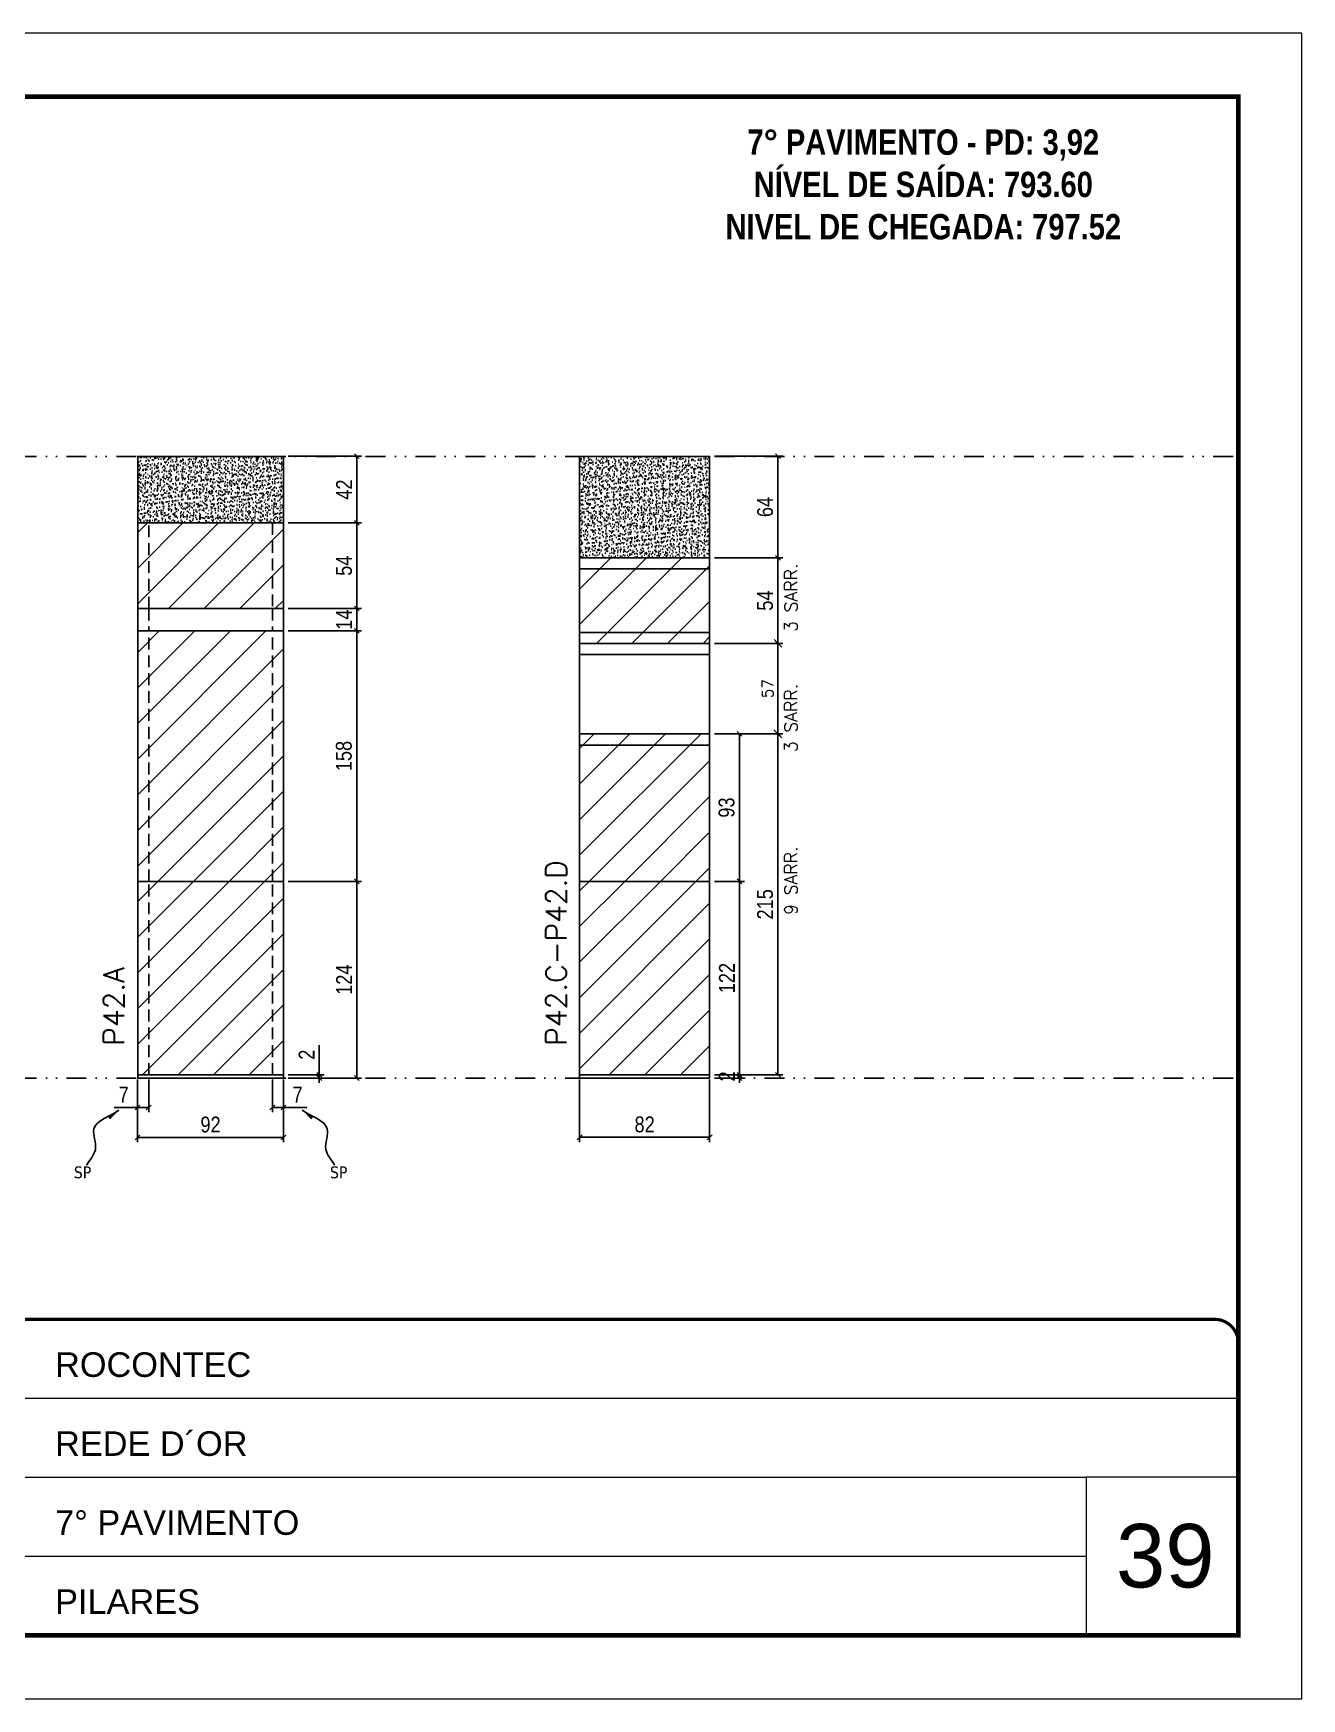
# Model space of a CAD drawing. Extents: x 28748 to 35002, y 14885 to 43501.
# Drawn here: x 32603 to 33403, y 32114 to 33164 of the extents above; entities that cross this region are included whole.
import ezdxf

# ---------------------------------------------------------------- set-up
doc = ezdxf.new("R2010")
doc.units = 0
for name, pattern in [('CONTINUO', [0]), ('DASHED', [0.75, 0.5, -0.25]), ('DIVIDE2', [0.625, 0.25, -0.125, 0, -0.125, 0, -0.125]), ('HIDDEN', [0.375, 0.25, -0.125])]:
    doc.linetypes.add(name, pattern=pattern)
for name, color, linetype, lineweight in [('CARIMBO', 255, 'Continuous', 9), ('Folhas', 255, 'Continuous', 9), ('Hachura', 251, 'Continuous', 9), ('SARRAFO DE PRESSAO', 251, 'DASHED', 9), ('Texto Seção', 7, 'Continuous', 15)]:
    doc.layers.add(name, color=color, linetype=linetype, lineweight=lineweight)
for name, color, linetype in [('COTA', 241, 'Continuous'), ('NOMENCLATURA', 7, 'Continuous'), ('Nível', 160, 'Continuous'), ('Painéis', 200, 'Continuous'), ('SARR_2.2x7', 40, 'Continuous'), ('Sarrafo de Pressão', 42, 'HIDDEN'), ('texto', 7, 'Continuous')]:
    doc.layers.add(name, color=color, linetype=linetype)
doc.styles.add('ARIAL', font='arial.ttf')
doc.styles.add('COTA TECNICA', font='techl___.ttf', dxfattribs={"height": 10})
doc.styles.add('COTA TECNICA-50', font='techl___.ttf', dxfattribs={"height": 10})
doc.styles.add('REGUA-120', font='ROMANS.shx', dxfattribs={"height": 15})
doc.styles.add('ROMANC', font='techb___.ttf', dxfattribs={"height": 2.5})
doc.styles.add('ROMANS', font='romans.shx')
doc.styles.get("Standard").update_dxf_attribs({"font": 'arial.ttf'})
doc.dimstyles.new('COTA PAINEL-50', dxfattribs={"dimtxt": 10, "dimasz": 3, "dimexe": 3, "dimexo": 3, "dimgap": 3, "dimtad": 1, "dimdec": 1, "dimzin": 12, "dimdsep": 46, "dimtxsty": 'COTA TECNICA-50', "dimblk1": 'OBLIQUE', "dimblk2": 'OBLIQUE', "dimsah": 1, "dimcen": 0.9, "dimclrd": 4, "dimclre": 4, "dimclrt": 240, "dimadec": 1, "dimazin": 3, "dimtfac": 1, "dimtdec": 1, "dimtmove": 0, "dimatfit": 3, "dimfxl": 1, "dimtolj": 1, "dimtzin": 12, "dimarcsym": 0})
doc.dimstyles.new('Cota Paínel', dxfattribs={"dimtxt": 7, "dimasz": 5, "dimexe": 3, "dimexo": 3, "dimgap": 3, "dimtad": 1, "dimdec": 1, "dimzin": 12, "dimdsep": 46, "dimtxsty": 'ROMANS', "dimblk": 'ARCHTICK', "dimcen": 0, "dimclrd": 4, "dimclre": 4, "dimclrt": 1, "dimadec": 1, "dimazin": 3, "dimtfac": 1, "dimtdec": 1, "dimtmove": 0, "dimatfit": 3, "dimldrblk": 'OBLIQUE', "dimfxl": 1, "dimtolj": 1, "dimtzin": 12, "dimarcsym": 0})
doc.dimstyles.new('PAINEL', dxfattribs={"dimtxt": 10, "dimasz": 3, "dimexe": 3, "dimexo": 3, "dimgap": 3, "dimtad": 1, "dimdec": 1, "dimzin": 12, "dimdsep": 46, "dimtxsty": 'COTA TECNICA', "dimblk1": 'OBLIQUE', "dimblk2": 'OBLIQUE', "dimsah": 1, "dimcen": 0.9, "dimclrd": 4, "dimclre": 4, "dimclrt": 240, "dimadec": 1, "dimazin": 3, "dimtfac": 1, "dimtdec": 1, "dimtmove": 0, "dimatfit": 3, "dimfxl": 1, "dimtolj": 1, "dimtzin": 12, "dimarcsym": 0})
doc.dimstyles.get("Standard").update_dxf_attribs({"dimtxt": 0.18, "dimasz": 0.18, "dimexe": 0.18, "dimexo": 0.0625, "dimgap": 0.09, "dimtad": 0, "dimtih": 1, "dimtoh": 1, "dimdec": 4, "dimzin": 0, "dimdsep": 46, "dimtxsty": 'Standard', "dimcen": 0.09, "dimadec": 0, "dimazin": 0, "dimtfac": 1, "dimtdec": 4, "dimtofl": 0, "dimtmove": 0, "dimatfit": 3, "dimfxl": 1, "dimtolj": 1, "dimtzin": 0, "dimarcsym": 0})
pattern_1 = [(45, (-100122.132, 1369.089), (-11.2253202, 11.2253202), [])]
pattern_2 = [(45, (-100276.665, 1369.089), (-11.2253202, 11.2253202), [])]

# ---------------------------------------------------------------- blocks, each defined once
blk = doc.blocks.new('9999999999')
at = {"color": 30, "linetype": 'CONTINUO'}
for p, q in [((98564.6, 34379.6), (99584, 34379.6)), ((98564.6, 34329.8), (99488, 34329.8)), ((99584, 34329.8), (99488, 34329.8)), ((99488, 34329.8), (99488, 34230.2)), ((98564.6, 34280), (99488, 34280))]:
    blk.add_line(p, q, dxfattribs=at)
at = {"color": 30, "linetype": 'CONTINUO', "const_width": 2}
blk.add_lwpolyline([(99584, 34230.2), (99584, 34414.4, 0.414214), (99569, 34429.4), (98229, 34429.4, 0.414214), (98214, 34414.4), (98214, 34245.2, 0.414214), (98229, 34230.2), (99584, 34230.2)], format="xyb", dxfattribs=at)
at = {"layer": 'Folhas'}
blk.add_lwpolyline([(98139, 34190.2), (99624, 34190.2), (99624, 35240.2), (98139, 35240.2)], close=True, dxfattribs=at)
at = {"layer": 'Folhas', "color": 30, "const_width": 3}
blk.add_lwpolyline([(98214, 34230.2), (99584, 34230.2), (99584, 35200.2), (98214, 35200.2)], close=True, dxfattribs=at)
at = {"color": 7, "linetype": 'Continuous', "ltscale": 5, "style": 'ARIAL'}
for s, height, p in [('ROCONTEC', 15.48, (98837.7, 34393.1)), ('REDE D´OR', 15.48, (98837.7, 34343.3)), ('7° PAVIMENTO', 15.483, (98837.7, 34293.5)), ('PILARES', 15.48, (98837.7, 34243.7))]:
    blk.add_text(s, height=height, dxfattribs=at).set_placement(p)
blk = doc.blocks.new('_Oblique')
at = {"color": 0, "linetype": 'ByBlock', "lineweight": -2}
blk.add_line((-0.5, -0.5), (0.5, 0.5), dxfattribs=at)
blk = doc.blocks.new('*D792')
at = {"layer": 'COTA', "color": 4, "lineweight": -2, "transparency": 16777216}
for p, q in [((32669.1, 32503.9), (32669.1, 32464.4)), ((32761.1, 32503.9), (32761.1, 32464.4)), ((32669.1, 32467.4), (32761.1, 32467.4))]:
    blk.add_line(p, q, dxfattribs=at)
at = {"layer": 'Defpoints', "color": 0, "transparency": 16777216}
for p in [(32669.1, 32506.9), (32761.1, 32506.9), (32761.1, 32467.4)]:
    blk.add_point(p, dxfattribs=at)
at = {"layer": 'COTA', "color": 4, "lineweight": -2, "transparency": 16777216, "xscale": 3, "yscale": 3, "zscale": 3, "rotation": 180}
blk.add_blockref('_Oblique', (32669.1, 32467.4), dxfattribs=at)
at = {"layer": 'COTA', "color": 4, "lineweight": -2, "transparency": 16777216, "xscale": 3, "yscale": 3, "zscale": 3}
blk.add_blockref('_Oblique', (32761.1, 32467.4), dxfattribs=at)
at = {"layer": 'COTA', "color": 240, "transparency": 16777216, "insert": (32715.1, 32475.5), "char_height": 10, "attachment_point": 5, "style": 'COTA TECNICA'}
blk.add_mtext('\\A1;92', dxfattribs=at)
blk = doc.blocks.new('*D793')
at = {"layer": 'COTA', "color": 4, "lineweight": -2, "transparency": 16777216}
for p, q in [((32764.1, 32896.9), (32810.4, 32896.9)), ((32807.4, 32854.9), (32807.4, 32896.9)), ((32764.1, 32854.9), (32810.4, 32854.9))]:
    blk.add_line(p, q, dxfattribs=at)
at = {"layer": 'Defpoints', "color": 0, "transparency": 16777216}
for p in [(32761.1, 32896.9), (32807.4, 32896.9), (32761.1, 32854.9)]:
    blk.add_point(p, dxfattribs=at)
at = {"layer": 'COTA', "color": 4, "lineweight": -2, "transparency": 16777216, "xscale": 3, "yscale": 3, "zscale": 3}
for p, rotation in [((32807.4, 32896.9), 90), ((32807.4, 32854.9), 270)]:
    blk.add_blockref('_Oblique', p, dxfattribs=dict(at, rotation=rotation))
at = {"layer": 'COTA', "color": 240, "transparency": 16777216, "insert": (32799.3, 32875.9), "char_height": 10, "attachment_point": 5, "rotation": 90, "style": 'COTA TECNICA'}
blk.add_mtext('\\A1;42', dxfattribs=at)
blk = doc.blocks.new('*D794')
at = {"layer": 'COTA', "color": 4, "lineweight": -2, "transparency": 16777216}
for p, q in [((32669.1, 32501.9), (32669.1, 32483.3)), ((32676.1, 32503.9), (32676.1, 32483.3)), ((32669.1, 32486.3), (32654.4, 32486.3)), ((32676.1, 32486.3), (32669.1, 32486.3))]:
    blk.add_line(p, q, dxfattribs=at)
at = {"layer": 'Defpoints', "color": 0, "transparency": 16777216}
for p in [(32669.1, 32504.9), (32676.1, 32506.9), (32669.1, 32486.3)]:
    blk.add_point(p, dxfattribs=at)
at = {"layer": 'COTA', "color": 4, "lineweight": -2, "transparency": 16777216, "xscale": 3, "yscale": 3, "zscale": 3, "rotation": 180}
blk.add_blockref('_Oblique', (32669.1, 32486.3), dxfattribs=at)
at = {"layer": 'COTA', "color": 4, "lineweight": -2, "transparency": 16777216, "xscale": 3, "yscale": 3, "zscale": 3}
blk.add_blockref('_Oblique', (32676.1, 32486.3), dxfattribs=at)
at = {"layer": 'COTA', "color": 240, "transparency": 16777216, "insert": (32660.3, 32494.4), "char_height": 10, "attachment_point": 5, "style": 'COTA TECNICA-50'}
blk.add_mtext('\\A1;7', dxfattribs=at)
blk = doc.blocks.new('*D795')
at = {"layer": 'COTA', "color": 4, "lineweight": -2, "transparency": 16777216}
for p, q in [((32754.1, 32503.9), (32754.1, 32483.3)), ((32761.1, 32501.9), (32761.1, 32483.3)), ((32754.1, 32486.3), (32761.1, 32486.3)), ((32761.1, 32486.3), (32775.9, 32486.3))]:
    blk.add_line(p, q, dxfattribs=at)
at = {"layer": 'Defpoints', "color": 0, "transparency": 16777216}
for p in [(32754.1, 32506.9), (32761.1, 32504.9), (32761.1, 32486.3)]:
    blk.add_point(p, dxfattribs=at)
at = {"layer": 'COTA', "color": 4, "lineweight": -2, "transparency": 16777216, "xscale": 3, "yscale": 3, "zscale": 3, "rotation": 180}
blk.add_blockref('_Oblique', (32754.1, 32486.3), dxfattribs=at)
at = {"layer": 'COTA', "color": 4, "lineweight": -2, "transparency": 16777216, "xscale": 3, "yscale": 3, "zscale": 3}
blk.add_blockref('_Oblique', (32761.1, 32486.3), dxfattribs=at)
at = {"layer": 'COTA', "color": 240, "transparency": 16777216, "insert": (32770, 32494.4), "char_height": 10, "attachment_point": 5, "style": 'COTA TECNICA-50'}
blk.add_mtext('\\A1;7', dxfattribs=at)
blk = doc.blocks.new('*D796')
at = {"layer": 'COTA', "color": 4, "lineweight": -2, "transparency": 16777216}
for p, q in [((32764.1, 32628.9), (32810.4, 32628.9)), ((32807.4, 32504.9), (32807.4, 32628.9)), ((32764.1, 32504.9), (32810.4, 32504.9))]:
    blk.add_line(p, q, dxfattribs=at)
at = {"layer": 'Defpoints', "color": 0, "transparency": 16777216}
for p in [(32761.1, 32628.9), (32807.4, 32628.9), (32761.1, 32504.9)]:
    blk.add_point(p, dxfattribs=at)
at = {"layer": 'COTA', "color": 4, "lineweight": -2, "transparency": 16777216, "xscale": 3, "yscale": 3, "zscale": 3}
for p, rotation in [((32807.4, 32628.9), 90), ((32807.4, 32504.9), 270)]:
    blk.add_blockref('_Oblique', p, dxfattribs=dict(at, rotation=rotation))
at = {"layer": 'COTA', "color": 240, "transparency": 16777216, "insert": (32799.3, 32566.9), "char_height": 10, "attachment_point": 5, "rotation": 90, "style": 'COTA TECNICA-50'}
blk.add_mtext('\\A1;124', dxfattribs=at)
blk = doc.blocks.new('*D797')
at = {"layer": 'COTA', "color": 4, "lineweight": -2, "transparency": 16777216}
for p, q in [((32783.7, 32506.9), (32783.7, 32525.7)), ((32764.1, 32506.9), (32786.7, 32506.9)), ((32764.1, 32504.9), (32786.7, 32504.9)), ((32783.7, 32504.9), (32783.7, 32506.9)), ((32783.7, 32504.9), (32783.7, 32501.9))]:
    blk.add_line(p, q, dxfattribs=at)
at = {"layer": 'Defpoints', "color": 0, "transparency": 16777216}
for p in [(32761.1, 32506.9), (32761.1, 32504.9), (32783.7, 32504.9)]:
    blk.add_point(p, dxfattribs=at)
at = {"layer": 'COTA', "color": 4, "lineweight": -2, "transparency": 16777216, "xscale": 3, "yscale": 3, "zscale": 3}
for p, rotation in [((32783.7, 32506.9), 270), ((32783.7, 32504.9), 90)]:
    blk.add_blockref('_Oblique', p, dxfattribs=dict(at, rotation=rotation))
at = {"layer": 'COTA', "color": 240, "transparency": 16777216, "insert": (32775.7, 32519.6), "char_height": 10, "attachment_point": 5, "rotation": 90, "style": 'COTA TECNICA-50'}
blk.add_mtext('\\A1;2', dxfattribs=at)
blk = doc.blocks.new('*D820')
at = {"layer": 'COTA', "color": 4, "lineweight": -2, "transparency": 16777216}
for p, q in [((32947.9, 32503.9), (32947.9, 32464.5)), ((33029.9, 32503.9), (33029.9, 32464.5)), ((32947.9, 32467.5), (33029.9, 32467.5))]:
    blk.add_line(p, q, dxfattribs=at)
at = {"layer": 'Defpoints', "color": 0, "transparency": 16777216}
for p in [(32947.9, 32506.9), (33029.9, 32506.9), (33029.9, 32467.5)]:
    blk.add_point(p, dxfattribs=at)
at = {"layer": 'COTA', "color": 4, "lineweight": -2, "transparency": 16777216, "xscale": 3, "yscale": 3, "zscale": 3, "rotation": 180}
blk.add_blockref('_Oblique', (32947.9, 32467.5), dxfattribs=at)
at = {"layer": 'COTA', "color": 4, "lineweight": -2, "transparency": 16777216, "xscale": 3, "yscale": 3, "zscale": 3}
blk.add_blockref('_Oblique', (33029.9, 32467.5), dxfattribs=at)
at = {"layer": 'COTA', "color": 240, "transparency": 16777216, "insert": (32988.9, 32475.6), "char_height": 10, "attachment_point": 5, "style": 'COTA TECNICA'}
blk.add_mtext('\\A1;82', dxfattribs=at)
blk = doc.blocks.new('*D821')
at = {"layer": 'COTA', "color": 4, "lineweight": -2, "transparency": 16777216}
for p, q in [((33048.8, 32506.9), (33048.8, 32509.9)), ((33032.9, 32506.9), (33051.8, 32506.9)), ((33032.9, 32504.9), (33051.8, 32504.9)), ((33048.8, 32504.9), (33048.8, 32506.9)), ((33048.8, 32504.9), (33048.8, 32501.9))]:
    blk.add_line(p, q, dxfattribs=at)
at = {"layer": 'Defpoints', "color": 0, "transparency": 16777216}
for p in [(33029.9, 32506.9), (33029.9, 32504.9), (33048.8, 32506.9)]:
    blk.add_point(p, dxfattribs=at)
at = {"layer": 'COTA', "color": 4, "lineweight": -2, "transparency": 16777216, "xscale": 3, "yscale": 3, "zscale": 3}
for p, rotation in [((33048.8, 32506.9), 270), ((33048.8, 32504.9), 90)]:
    blk.add_blockref('_Oblique', p, dxfattribs=dict(at, rotation=rotation))
at = {"layer": 'COTA', "color": 240, "transparency": 16777216, "insert": (33040.8, 32505.9), "char_height": 10, "attachment_point": 5, "rotation": 90, "style": 'COTA TECNICA-50'}
blk.add_mtext('\\A1;2', dxfattribs=at)
blk = doc.blocks.new('*D1694')
at = {"layer": 'COTA', "color": 4, "linetype": 'ByBlock', "lineweight": -2, "transparency": 16777216}
for p, q in [((33032.9, 32896.9), (33076, 32896.9)), ((33073, 32896.9), (33073, 32832.9)), ((33032.9, 32832.9), (33076, 32832.9))]:
    blk.add_line(p, q, dxfattribs=at)
at = {"layer": 'Defpoints', "color": 0, "linetype": 'ByBlock', "transparency": 16777216}
for p in [(33029.9, 32896.9), (33029.9, 32832.9), (33073, 32832.9)]:
    blk.add_point(p, dxfattribs=at)
at = {"layer": 'COTA', "color": 4, "linetype": 'ByBlock', "lineweight": -2, "transparency": 16777216, "xscale": 3, "yscale": 3, "zscale": 3}
for p, rotation in [((33073, 32896.9), 90), ((33073, 32832.9), 270)]:
    blk.add_blockref('_Oblique', p, dxfattribs=dict(at, rotation=rotation))
at = {"layer": 'COTA', "color": 240, "linetype": 'ByBlock', "transparency": 16777216, "insert": (33064.9, 32864.9), "char_height": 10, "attachment_point": 5, "rotation": 90, "style": 'COTA TECNICA'}
blk.add_mtext('\\A1;64', dxfattribs=at)
blk = doc.blocks.new('*D1695')
at = {"layer": 'COTA', "color": 4, "linetype": 'ByBlock', "lineweight": -2, "transparency": 16777216}
for p, q in [((33032.9, 32721.9), (33076, 32721.9)), ((33073, 32506.9), (33073, 32721.9)), ((33032.9, 32506.9), (33076, 32506.9))]:
    blk.add_line(p, q, dxfattribs=at)
at = {"layer": 'Defpoints', "color": 0, "linetype": 'ByBlock', "transparency": 16777216}
for p in [(33029.9, 32721.9), (33073, 32721.9), (33029.9, 32506.9)]:
    blk.add_point(p, dxfattribs=at)
at = {"layer": 'COTA', "color": 4, "linetype": 'ByBlock', "lineweight": -2, "transparency": 16777216, "xscale": 3, "yscale": 3, "zscale": 3}
for p, rotation in [((33073, 32721.9), 90), ((33073, 32506.9), 270)]:
    blk.add_blockref('_Oblique', p, dxfattribs=dict(at, rotation=rotation))
at = {"layer": 'COTA', "color": 240, "linetype": 'ByBlock', "transparency": 16777216, "insert": (33064.9, 32614.4), "char_height": 10, "attachment_point": 5, "rotation": 90, "style": 'COTA TECNICA'}
blk.add_mtext('\\A1;215', dxfattribs=at)
blk = doc.blocks.new('*D1696')
at = {"layer": 'COTA', "color": 4, "linetype": 'ByBlock', "lineweight": -2, "transparency": 16777216}
for p, q in [((32764.1, 32786.9), (32810.4, 32786.9)), ((32807.4, 32628.9), (32807.4, 32786.9)), ((32764.1, 32628.9), (32810.4, 32628.9))]:
    blk.add_line(p, q, dxfattribs=at)
at = {"layer": 'Defpoints', "color": 0, "linetype": 'ByBlock', "transparency": 16777216}
for p in [(32761.1, 32786.9), (32807.4, 32786.9), (32761.1, 32628.9)]:
    blk.add_point(p, dxfattribs=at)
at = {"layer": 'COTA', "color": 4, "linetype": 'ByBlock', "lineweight": -2, "transparency": 16777216, "xscale": 3, "yscale": 3, "zscale": 3}
for p, rotation in [((32807.4, 32786.9), 90), ((32807.4, 32628.9), 270)]:
    blk.add_blockref('_Oblique', p, dxfattribs=dict(at, rotation=rotation))
at = {"layer": 'COTA', "color": 240, "linetype": 'ByBlock', "transparency": 16777216, "insert": (32799.2, 32707.9), "char_height": 10, "attachment_point": 5, "rotation": 90, "style": 'COTA TECNICA'}
blk.add_mtext('\\A1;158', dxfattribs=at)
blk = doc.blocks.new('*D1697')
at = {"layer": 'COTA', "color": 4, "linetype": 'ByBlock', "lineweight": -2, "transparency": 16777216}
for p, q in [((33032.9, 32628.9), (33051.8, 32628.9)), ((33048.8, 32506.9), (33048.8, 32628.9)), ((33032.9, 32506.9), (33051.8, 32506.9))]:
    blk.add_line(p, q, dxfattribs=at)
at = {"layer": 'Defpoints', "color": 0, "linetype": 'ByBlock', "transparency": 16777216}
for p in [(33029.9, 32628.9), (33048.8, 32628.9), (33029.9, 32506.9)]:
    blk.add_point(p, dxfattribs=at)
at = {"layer": 'COTA', "color": 4, "linetype": 'ByBlock', "lineweight": -2, "transparency": 16777216, "xscale": 3, "yscale": 3, "zscale": 3}
for p, rotation in [((33048.8, 32628.9), 90), ((33048.8, 32506.9), 270)]:
    blk.add_blockref('_Oblique', p, dxfattribs=dict(at, rotation=rotation))
at = {"layer": 'COTA', "color": 240, "linetype": 'ByBlock', "transparency": 16777216, "insert": (33040.8, 32567.9), "char_height": 10, "attachment_point": 5, "rotation": 90, "style": 'COTA TECNICA'}
blk.add_mtext('\\A1;122', dxfattribs=at)
blk = doc.blocks.new('*D1698')
at = {"layer": 'COTA', "color": 4, "linetype": 'ByBlock', "lineweight": -2, "transparency": 16777216}
for p, q in [((33032.9, 32721.9), (33051.8, 32721.9)), ((33048.8, 32628.9), (33048.8, 32721.9)), ((33032.9, 32628.9), (33051.8, 32628.9))]:
    blk.add_line(p, q, dxfattribs=at)
at = {"layer": 'Defpoints', "color": 0, "linetype": 'ByBlock', "transparency": 16777216}
for p in [(33029.9, 32721.9), (33048.8, 32721.9), (33029.9, 32628.9)]:
    blk.add_point(p, dxfattribs=at)
at = {"layer": 'COTA', "color": 4, "linetype": 'ByBlock', "lineweight": -2, "transparency": 16777216, "xscale": 3, "yscale": 3, "zscale": 3}
for p, rotation in [((33048.8, 32721.9), 90), ((33048.8, 32628.9), 270)]:
    blk.add_blockref('_Oblique', p, dxfattribs=dict(at, rotation=rotation))
at = {"layer": 'COTA', "color": 240, "linetype": 'ByBlock', "transparency": 16777216, "insert": (33040.6, 32675.4), "char_height": 10, "attachment_point": 5, "rotation": 90, "style": 'COTA TECNICA'}
blk.add_mtext('\\A1;93', dxfattribs=at)
blk = doc.blocks.new('*D1699')
at = {"layer": 'COTA', "color": 4, "linetype": 'ByBlock', "lineweight": -2, "transparency": 16777216}
for p, q in [((33032.9, 32628.9), (33051.8, 32628.9)), ((33048.8, 32506.9), (33048.8, 32628.9)), ((33032.9, 32506.9), (33051.8, 32506.9))]:
    blk.add_line(p, q, dxfattribs=at)
at = {"layer": 'Defpoints', "color": 0, "linetype": 'ByBlock', "transparency": 16777216}
for p in [(33029.9, 32628.9), (33048.8, 32628.9), (33029.9, 32506.9)]:
    blk.add_point(p, dxfattribs=at)
at = {"layer": 'COTA', "color": 4, "linetype": 'ByBlock', "lineweight": -2, "transparency": 16777216, "xscale": 3, "yscale": 3, "zscale": 3}
for p, rotation in [((33048.8, 32628.9), 90), ((33048.8, 32506.9), 270)]:
    blk.add_blockref('_Oblique', p, dxfattribs=dict(at, rotation=rotation))
at = {"layer": 'COTA', "color": 240, "linetype": 'ByBlock', "transparency": 16777216, "insert": (33040.8, 32567.9), "char_height": 10, "attachment_point": 5, "rotation": 90, "style": 'COTA TECNICA'}
blk.add_mtext('\\A1;122', dxfattribs=at)
blk = doc.blocks.new('_ArchTick')
at = {"color": 0, "linetype": 'ByBlock', "const_width": 0.15}
blk.add_lwpolyline([(-0.5, -0.5), (0.5, 0.5)], dxfattribs=at)
blk = doc.blocks.new('*D1700')
at = {"layer": 'COTA', "color": 4, "lineweight": -2, "transparency": 16777216}
for p, q in [((33032.9, 32778.9), (33076, 32778.9)), ((33073, 32721.9), (33073, 32778.9)), ((33032.9, 32721.9), (33076, 32721.9))]:
    blk.add_line(p, q, dxfattribs=at)
at = {"layer": 'Defpoints', "color": 0, "transparency": 16777216}
for p in [(33029.9, 32778.9), (33073, 32778.9), (33029.9, 32721.9)]:
    blk.add_point(p, dxfattribs=at)
at = {"layer": 'COTA', "color": 4, "lineweight": -2, "transparency": 16777216, "xscale": 5, "yscale": 5, "zscale": 5}
for p, rotation in [((33073, 32778.9), 90), ((33073, 32721.9), 270)]:
    blk.add_blockref('_ArchTick', p, dxfattribs=dict(at, rotation=rotation))
at = {"layer": 'COTA', "color": 1, "transparency": 16777216, "insert": (33066.5, 32750.4), "char_height": 7, "attachment_point": 5, "rotation": 90, "style": 'ROMANS'}
blk.add_mtext('\\A1;57', dxfattribs=at)
blk = doc.blocks.new('*D2317')
at = {"layer": 'COTA', "color": 4, "lineweight": -2, "transparency": 16777216}
for p, q in [((32764.1, 32854.9), (32810.4, 32854.9)), ((32807.4, 32854.9), (32807.4, 32800.9)), ((32764.1, 32800.9), (32810.4, 32800.9))]:
    blk.add_line(p, q, dxfattribs=at)
at = {"layer": 'Defpoints', "color": 0, "transparency": 16777216}
for p in [(32761.1, 32854.9), (32761.1, 32800.9), (32807.4, 32800.9)]:
    blk.add_point(p, dxfattribs=at)
at = {"layer": 'COTA', "color": 4, "lineweight": -2, "transparency": 16777216, "xscale": 3, "yscale": 3, "zscale": 3}
for p, rotation in [((32807.4, 32854.9), 90), ((32807.4, 32800.9), 270)]:
    blk.add_blockref('_Oblique', p, dxfattribs=dict(at, rotation=rotation))
at = {"layer": 'COTA', "color": 240, "transparency": 16777216, "insert": (32799.3, 32827.9), "char_height": 10, "attachment_point": 5, "rotation": 90, "style": 'COTA TECNICA'}
blk.add_mtext('\\A1;54', dxfattribs=at)
blk = doc.blocks.new('*D2318')
at = {"layer": 'COTA', "color": 4, "lineweight": -2, "transparency": 16777216}
for p, q in [((33032.9, 32832.9), (33076, 32832.9)), ((33073, 32778.9), (33073, 32832.9)), ((33032.9, 32778.9), (33076, 32778.9))]:
    blk.add_line(p, q, dxfattribs=at)
at = {"layer": 'Defpoints', "color": 0, "transparency": 16777216}
for p in [(33029.9, 32832.9), (33073, 32832.9), (33029.9, 32778.9)]:
    blk.add_point(p, dxfattribs=at)
at = {"layer": 'COTA', "color": 4, "lineweight": -2, "transparency": 16777216, "xscale": 3, "yscale": 3, "zscale": 3}
for p, rotation in [((33073, 32832.9), 90), ((33073, 32778.9), 270)]:
    blk.add_blockref('_Oblique', p, dxfattribs=dict(at, rotation=rotation))
at = {"layer": 'COTA', "color": 240, "transparency": 16777216, "insert": (33064.9, 32805.9), "char_height": 10, "attachment_point": 5, "rotation": 90, "style": 'COTA TECNICA'}
blk.add_mtext('\\A1;54', dxfattribs=at)
blk = doc.blocks.new('*D2533')
at = {"layer": 'COTA', "color": 4, "lineweight": -2, "transparency": 16777216}
for p, q in [((32764.1, 32800.9), (32810.4, 32800.9)), ((32807.4, 32800.9), (32807.4, 32786.9)), ((32764.1, 32786.9), (32810.4, 32786.9))]:
    blk.add_line(p, q, dxfattribs=at)
at = {"layer": 'Defpoints', "color": 0, "transparency": 16777216}
for p in [(32761.1, 32800.9), (32761.1, 32786.9), (32807.4, 32786.9)]:
    blk.add_point(p, dxfattribs=at)
at = {"layer": 'COTA', "color": 4, "lineweight": -2, "transparency": 16777216, "xscale": 3, "yscale": 3, "zscale": 3}
for p, rotation in [((32807.4, 32800.9), 90), ((32807.4, 32786.9), 270)]:
    blk.add_blockref('_Oblique', p, dxfattribs=dict(at, rotation=rotation))
at = {"layer": 'COTA', "color": 240, "transparency": 16777216, "insert": (32799.3, 32793.9), "char_height": 10, "attachment_point": 5, "rotation": 90, "style": 'COTA TECNICA'}
blk.add_mtext('\\A1;14', dxfattribs=at)

msp = doc.modelspace()

# ---------------------------------------------------------------- hatches: boundary and pattern name
at = {"layer": 'COTA', "linetype": 'ByBlock'}
h = msp.add_hatch(dxfattribs=at)
h.set_pattern_fill('AR-CONC', color=256, scale=0.03)
h.set_pattern_definition([(50, (26953.6607, 35573.069), (5.46554, -0.4781726), [0.5715, -6.2865]), (355, (26953.6607, 35573.069), (-1.0573026, 5.7317054), [0.4572, -5.0292175]), (100.45144, (26954.116, 35573.029), (4.4082374, 5.2535326), [0.4857003, -5.3427073]), (46.1842, (26953.661, 35574.593), (8.132371, -1.26127), [0.85725, -9.42975]), (96.63556, (26954.3384, 35574.488), (7.122124, 7.422784), [0.728551, -8.014068]), (351.18415, (26953.661, 35574.593), (7.122124, 7.422784), [0.685799, -7.543792]), (21, (26954.4227, 35574.212), (4.5484317, -3.067956), [0.5715, -6.2865]), (326, (26954.4227, 35574.212), (1.854061, 5.525639), [0.4572, -5.0292]), (71.451445, (26954.802, 35573.9563), (6.4024926, 2.457683), [0.4857003, -5.342698]), (37.5, (26953.6607, 35573.069), (0.0926581, 2.53665117), [0, -4.96824, 0, -5.1054, 0, -5.04825]), (7.5, (26953.6607, 35573.069), (2.0045899, 3.0054172), [0, -2.91084, 0, -4.85394, 0, -1.92405]), (327.5, (26951.9614, 35573.069), (4.06771786, -0.1718623), [0, -1.905, 0, -5.9436, 0, -7.8867]), (317.5, (26951.1994, 35573.069), (4.4438754, 0.7627947), [0, -2.4765, 0, -3.94716, 0, -5.6007])])
h.paths.add_polyline_path([(32761.14, 32896.85), (32669.14, 32896.85), (32669.14, 32854.85), (32761.14, 32854.85)])
h = msp.add_hatch(dxfattribs=at)
h.set_pattern_fill('AR-CONC', color=256, scale=0.03)
h.set_pattern_definition([(50, (26799.128, 35593.069), (5.46554, -0.4781726), [0.5715, -6.2865]), (355, (26799.128, 35593.069), (-1.0573026, 5.7317054), [0.4572, -5.0292175]), (100.451445, (26799.5833, 35593.029), (4.4082374, 5.2535326), [0.4857003, -5.3427073]), (46.1842, (26799.128, 35594.593), (8.132371, -1.26127), [0.85725, -9.42975]), (96.63556, (26799.8055, 35594.488), (7.122124, 7.422784), [0.728551, -8.014068]), (351.18415, (26799.128, 35594.593), (7.122124, 7.422784), [0.685799, -7.543792]), (21, (26799.89, 35594.212), (4.5484317, -3.067956), [0.5715, -6.2865]), (326, (26799.89, 35594.212), (1.854061, 5.525639), [0.4572, -5.0292]), (71.451445, (26800.269, 35593.9563), (6.4024926, 2.457683), [0.4857003, -5.342698]), (37.5, (26799.1278, 35593.069), (0.0926581, 2.53665117), [0, -4.96824, 0, -5.1054, 0, -5.04825]), (7.5, (26799.1278, 35593.069), (2.0045899, 3.0054172), [0, -2.91084, 0, -4.85394, 0, -1.92405]), (327.5, (26797.4286, 35593.069), (4.06771786, -0.1718623), [0, -1.905, 0, -5.9436, 0, -7.8867]), (317.5, (26796.6666, 35593.069), (4.4438754, 0.7627947), [0, -2.4765, 0, -3.94716, 0, -5.6007])])
h.paths.add_polyline_path([(33029.91, 32896.85), (32947.91, 32896.85), (32947.91, 32832.85), (33029.91, 32832.85)])
at = {"layer": 'Hachura'}
h = msp.add_hatch(dxfattribs=at)
h.set_pattern_fill('ANSI31', color=256, scale=5)
h.paths.add_polyline_path([(32761.14, 32854.85), (32669.14, 32854.85), (32669.14, 32800.85), (32761.14, 32800.85)])
h = msp.add_hatch(dxfattribs=at)
h.set_pattern_fill('ANSI31', color=256, scale=5)
h.paths.add_polyline_path([(33029.91, 32832.85), (32947.91, 32832.85), (32947.91, 32778.85), (33029.91, 32778.85)])
at = {"layer": 'Hachura', "linetype": 'ByBlock'}
h = msp.add_hatch(dxfattribs=at)
h.set_pattern_fill('ANSI31', color=256, scale=5)
h.set_pattern_definition(pattern_1)
h.paths.add_polyline_path([(32761.14, 32786.85), (32669.14, 32786.85), (32669.14, 32628.85), (32761.14, 32628.85)])
h = msp.add_hatch(dxfattribs=at)
h.set_pattern_fill('ANSI31', color=256, scale=5)
h.set_pattern_definition(pattern_2)
h.paths.add_polyline_path([(33029.91, 32721.85), (32947.91, 32721.85), (32947.91, 32628.85), (33029.91, 32628.85)])
h = msp.add_hatch(dxfattribs=at)
h.set_pattern_fill('ANSI31', color=256, scale=5)
h.set_pattern_definition(pattern_1)
h.paths.add_polyline_path([(32761.14, 32628.85), (32669.14, 32628.85), (32669.14, 32506.85), (32761.14, 32506.85)])
h = msp.add_hatch(dxfattribs=at)
h.set_pattern_fill('ANSI31', color=256, scale=5)
h.set_pattern_definition(pattern_2)
h.paths.add_polyline_path([(33029.91, 32628.85), (32947.91, 32628.85), (32947.91, 32506.85), (33029.91, 32506.85)])

# ---------------------------------------------------------------- linework, layer by layer
at = {"layer": 'COTA', "linetype": 'ByBlock'}
for points in [[(32669.14, 32854.85), (32761.14, 32854.85), (32761.14, 32896.85), (32669.14, 32896.85)], [(32947.91, 32832.85), (33029.91, 32832.85), (33029.91, 32896.85), (32947.91, 32896.85)]]:
    msp.add_lwpolyline(points, close=True, dxfattribs=at)
at = {"layer": 'Nível', "color": 4, "linetype": 'DIVIDE2', "ltscale": 50}
for p, q in [((32404.09, 32896.85), (33363.34, 32896.85)), ((32404.09, 32504.85), (33363.34, 32504.85))]:
    msp.add_line(p, q, dxfattribs=at)
at = {"layer": 'Painéis'}
for p, q in [((32669.14, 32854.85), (32761.14, 32854.85)), ((32669.14, 32800.85), (32669.14, 32854.85)), ((32761.14, 32854.85), (32761.14, 32800.85)), ((32947.91, 32832.85), (33029.91, 32832.85)), ((32947.91, 32778.85), (32947.91, 32832.85)), ((33029.91, 32832.85), (33029.91, 32778.85)), ((32761.14, 32800.85), (32669.14, 32800.85)), ((32761.14, 32800.85), (32669.14, 32800.85)), ((32761.14, 32800.85), (32669.14, 32800.85)), ((32669.14, 32786.85), (32669.14, 32800.85)), ((32761.14, 32786.85), (32761.14, 32800.85)), ((33029.91, 32778.85), (32947.91, 32778.85)), ((33029.91, 32778.85), (32947.91, 32778.85)), ((32947.91, 32721.85), (33029.91, 32721.85)), ((33029.91, 32721.85), (32947.91, 32721.85)), ((32947.91, 32721.85), (32947.91, 32721.85)), ((33029.91, 32721.85), (33029.91, 32721.85)), ((32947.91, 32628.85), (33029.91, 32628.85))]:
    msp.add_line(p, q, dxfattribs=at)
for points in [[(32669.14, 32628.85), (32761.14, 32628.85), (32761.14, 32786.85), (32669.14, 32786.85)], [(32947.91, 32778.85), (33029.91, 32778.85), (33029.91, 32721.85), (32947.91, 32721.85)], [(32947.91, 32506.85), (33029.91, 32506.85), (33029.91, 32721.85), (32947.91, 32721.85)], [(32669.14, 32506.85), (32761.14, 32506.85), (32761.14, 32628.85), (32669.14, 32628.85)], [(32669.14, 32506.85), (32761.14, 32506.85), (32761.14, 32504.85), (32669.14, 32504.85)], [(32947.91, 32506.85), (33029.91, 32506.85), (33029.91, 32504.85), (32947.91, 32504.85)]]:
    msp.add_lwpolyline(points, close=True, dxfattribs=at)
at = {"layer": 'SARR_2.2x7'}
for p, q in [((32947.91, 32825.85), (33029.91, 32825.85)), ((33029.91, 32785.85), (32947.91, 32785.85)), ((33029.91, 32771.85), (32947.91, 32771.85)), ((32947.91, 32714.85), (33029.91, 32714.85))]:
    msp.add_line(p, q, dxfattribs=at)
at = {"layer": 'Sarrafo de Pressão', "ltscale": 30}
for p, q in [((32676.14, 32800.85), (32676.14, 32854.85)), ((32754.14, 32854.85), (32754.14, 32800.85)), ((32676.14, 32800.85), (32676.14, 32786.85)), ((32754.14, 32800.85), (32754.14, 32786.85)), ((32676.14, 32628.85), (32676.14, 32786.85)), ((32754.14, 32628.85), (32754.14, 32786.85)), ((32676.14, 32506.85), (32676.14, 32628.85)), ((32754.14, 32506.85), (32754.14, 32628.85))]:
    msp.add_line(p, q, dxfattribs=at)

# ---------------------------------------------------------------- block references
at = {"layer": 'SARRAFO DE PRESSAO', "color": 6, "linetype": 'ByBlock'}
msp.add_blockref('9999999999', (-66220.64, -2076.64), dxfattribs=at)

# ---------------------------------------------------------------- texts
at = {"layer": 'CARIMBO', "style": 'ARIAL'}
msp.add_text('39', height=40, dxfattribs=at).set_placement((33286.2, 32183.71))
at = {"layer": 'NOMENCLATURA', "color": 2, "insert": (33164.67, 33129.63), "char_height": 16, "attachment_point": 2, "style": 'ROMANC'}
msp.add_mtext_dynamic_manual_height_columns('\\P7° PAVIMENTO - PD: 3,92\\PNÍVEL DE SAÍDA: 793.60\\PNIVEL DE CHEGADA: 797.52', width=300.2766, gutter_width=1, heights=[0], dxfattribs=at)
at = {"layer": 'texto', "color": 0, "char_height": 7.5, "attachment_point": 5}
for insert in [(32634.36, 32445.36), (32795.92, 32445.36)]:
    msp.add_mtext('{\\fTahoma|b0|i0|c0|p34;\\C4;SP}', dxfattribs=dict(at, insert=insert))
at = {"layer": 'Texto Seção', "linetype": 'Continuous', "style": 'ROMANS'}
for s, p in [('3 SARR.', (33085.18, 32786.15)), ('3 SARR.', (33085.18, 32710.33)), ('9 SARR.', (33085.18, 32607.77))]:
    msp.add_text(s, height=8, rotation=90, dxfattribs=at).set_placement(p)
at = {"layer": 'Texto Seção', "char_height": 13, "width": 285.3299, "attachment_point": 7, "rotation": 90, "style": 'REGUA-120'}
for s, insert in [('P42.C-P42.D', (32939.58, 32525.32)), ('P42.A', (32660.59, 32525.32))]:
    msp.add_mtext(s, dxfattribs=dict(at, insert=insert))

# ---------------------------------------------------------------- dimensions: what is measured, and where the dimension line sits
at = {"layer": 'COTA'}
dim = msp.add_linear_dim(base=(32807.38, 32896.85), p1=(32761.14, 32854.85), p2=(32761.14, 32896.85), angle=90, dimstyle='PAINEL', override={"dimarcsym": 2}, dxfattribs=at)
dim.commit()
dim.dimension.update_dxf_attribs({"geometry": '*D793', "text_midpoint": (32807.38, 32875.85), "dimtype": 160})
at = {"layer": 'COTA', "linetype": 'ByBlock'}
for base, p1, p2, picture, middle in [((33073, 32832.85), (33029.91, 32896.85), (33029.91, 32832.85), '*D1694', (33064.9, 32864.85)), ((32807.38, 32786.85), (32761.14, 32628.85), (32761.14, 32786.85), '*D1696', (32799.25, 32707.85)), ((33073, 32721.85), (33029.91, 32506.85), (33029.91, 32721.85), '*D1695', (33064.89, 32614.35)), ((33048.82, 32628.85), (33029.91, 32506.85), (33029.91, 32628.85), '*D1697', (33040.76, 32567.85)), ((33048.82, 32628.85), (33029.91, 32506.85), (33029.91, 32628.85), '*D1699', (33040.76, 32567.85))]:
    dim = msp.add_linear_dim(base=base, p1=p1, p2=p2, angle=90, dimstyle='PAINEL', dxfattribs=at)
    dim.commit()
    dim.dimension.update_dxf_attribs({"geometry": picture, "text_midpoint": middle})
at = {"layer": 'COTA'}
for base, p1, p2, angle, dimstyle, picture, middle in [((32807.38, 32800.85), (32761.14, 32854.85), (32761.14, 32800.85), 90, 'PAINEL', '*D2317', (32799.27, 32827.85)), ((33073, 32832.85), (33029.91, 32778.85), (33029.91, 32832.85), 90, 'PAINEL', '*D2318', (33064.89, 32805.85)), ((33073, 32778.85), (33029.91, 32721.85), (33029.91, 32778.85), 90, 'Cota Paínel', '*D1700', (33066.5, 32750.35)), ((32807.38, 32628.85), (32761.14, 32504.85), (32761.14, 32628.85), 90, 'COTA PAINEL-50', '*D796', (32799.3, 32566.85)), ((32669.14, 32486.34), (32676.14, 32506.85), (32669.14, 32504.85), 180, 'COTA PAINEL-50', '*D794', (32660.27, 32494.41))]:
    dim = msp.add_linear_dim(base=base, p1=p1, p2=p2, angle=angle, dimstyle=dimstyle, dxfattribs=at)
    dim.commit()
    dim.dimension.update_dxf_attribs({"geometry": picture, "text_midpoint": middle})
for base, p1, p2, dimstyle, picture, middle in [((32807.38, 32786.85), (32761.14, 32800.85), (32761.14, 32786.85), 'PAINEL', '*D2533', (32807.38, 32793.85)), ((32783.66, 32504.85), (32761.14, 32506.85), (32761.14, 32504.85), 'COTA PAINEL-50', '*D797', (32783.66, 32519.6)), ((33048.82, 32506.85), (33029.91, 32504.85), (33029.91, 32506.85), 'COTA PAINEL-50', '*D821', (33048.82, 32505.85))]:
    dim = msp.add_linear_dim(base=base, p1=p1, p2=p2, angle=90, dimstyle=dimstyle, dxfattribs=at)
    dim.commit()
    dim.dimension.update_dxf_attribs({"geometry": picture, "text_midpoint": middle, "dimtype": 160})
at = {"layer": 'COTA', "linetype": 'ByBlock'}
dim = msp.add_linear_dim(base=(33048.82, 32721.85), p1=(33029.91, 32628.85), p2=(33029.91, 32721.85), angle=90, dimstyle='PAINEL', override={"dimtmove": 1}, dxfattribs=at)
dim.commit()
dim.dimension.update_dxf_attribs({"geometry": '*D1698', "text_midpoint": (33040.57, 32675.35)})
at = {"layer": 'COTA'}
for base, p1, p2, picture, middle in [((32761.14, 32467.4), (32669.14, 32506.85), (32761.14, 32506.85), '*D792', (32715.14, 32475.49)), ((33029.91, 32467.51), (32947.91, 32506.85), (33029.91, 32506.85), '*D820', (32988.91, 32475.6))]:
    dim = msp.add_linear_dim(base=base, p1=p1, p2=p2, dimstyle='PAINEL', override={"dimarcsym": 2}, dxfattribs=at)
    dim.commit()
    dim.dimension.update_dxf_attribs({"geometry": picture, "text_midpoint": middle})
dim = msp.add_linear_dim(base=(32761.14, 32486.34), p1=(32754.14, 32506.85), p2=(32761.14, 32504.85), dimstyle='COTA PAINEL-50', dxfattribs=at)
dim.commit()
dim.dimension.update_dxf_attribs({"geometry": '*D795', "text_midpoint": (32770, 32494.41)})

# ---------------------------------------------------------------- leaders
at = {"layer": 'COTA', "path_type": 1}
for points in [[(32657.31, 32484.67), (32641.52, 32472.84), (32642.45, 32459.83), (32636.9, 32450.05)], [(32772.97, 32484.67), (32788.75, 32472.84), (32787.83, 32459.83), (32793.38, 32450.05)]]:
    msp.add_leader(points, dimstyle='Standard', override={"dimasz": 8}, dxfattribs=at)

doc.saveas('drawing.dxf')
